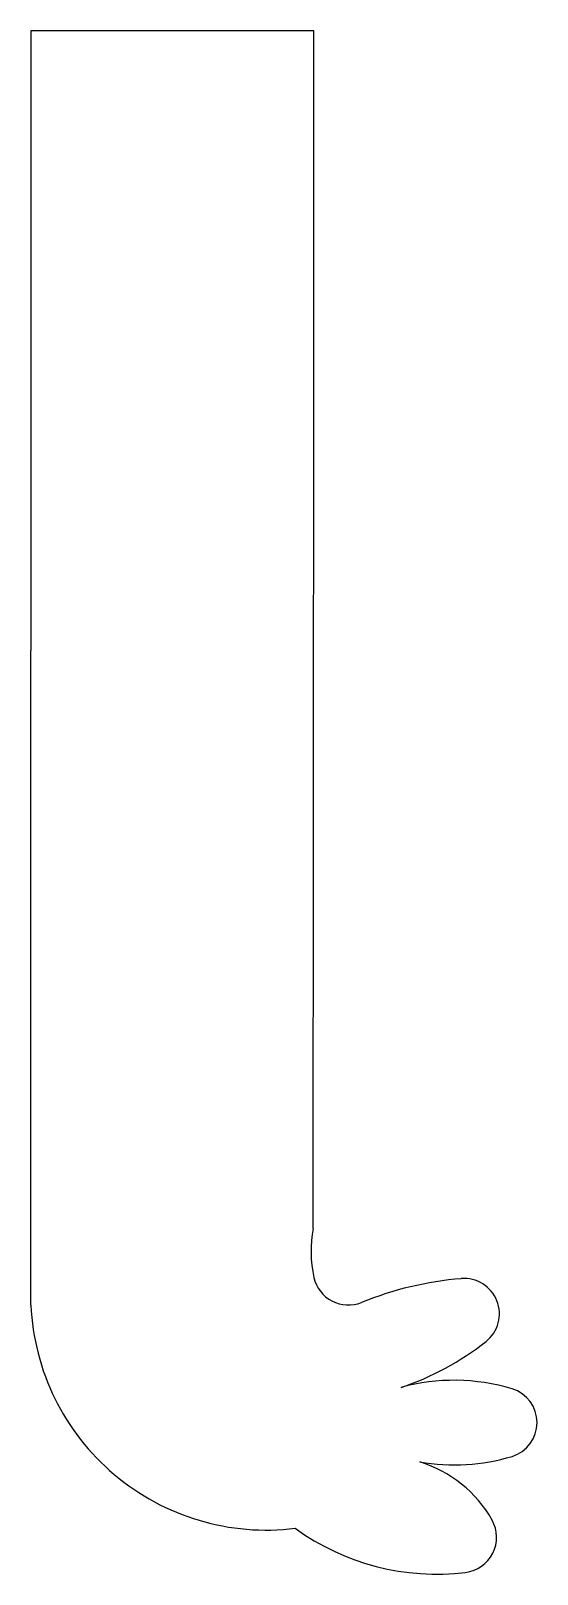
# Model space of a CAD drawing. Header units: millimetres. Extents: x 27.5 to 41.8, y -4.1 to 39.7.
import ezdxf

# ---------------------------------------------------------------- set-up
doc = ezdxf.new("R2010")
doc.units = ezdxf.units.MM
doc.layers.add('Corte exterior', color=1, linetype='Continuous', true_color=0xff0000)

msp = doc.modelspace()

# ---------------------------------------------------------------- linework, layer by layer
at = {"layer": 'Corte exterior'}
for p, q in [((27.468, 39.68), (27.468, 22.097)), ((35.494, 39.68), (27.468, 39.68)), ((35.494, 29.68), (35.494, 39.68)), ((35.476, 5.693), (35.494, 29.68)), ((27.468, 3.514), (27.468, 22.097))]:
    msp.add_line(p, q, dxfattribs=at)
for centre, radius, start, end in [((38.841, 5.047), 3.427, 169.1338, 192.6052), ((36.473, 4.518), 1, 192.6052, 292.1012), ((40.468, -5.32), 9.618, 94.7267, 112.1012), ((39.758, 3.269), 1, 308.4044, 94.7267), ((34.148, 3.817), 6.687, 182.6013, 277.0388), ((35.468, 8.68), 7.906, 288.4349, 308.4044), ((39.468, -4.32), 5.701, 73.1898, 105.2551), ((40.827, 0.18), 1, 286.8102, 73.1898), ((39.468, 4.68), 5.701, 260.1975, 286.8102), ((37.468, -4.32), 3.536, 29.3528, 73.0725), ((39.678, -3.077), 1, 277.0307, 29.3528), ((38.968, 2.68), 6.801, 233.9726, 277.0307)]:
    msp.add_arc(centre, radius, start, end, dxfattribs=at)

doc.saveas('drawing.dxf')
